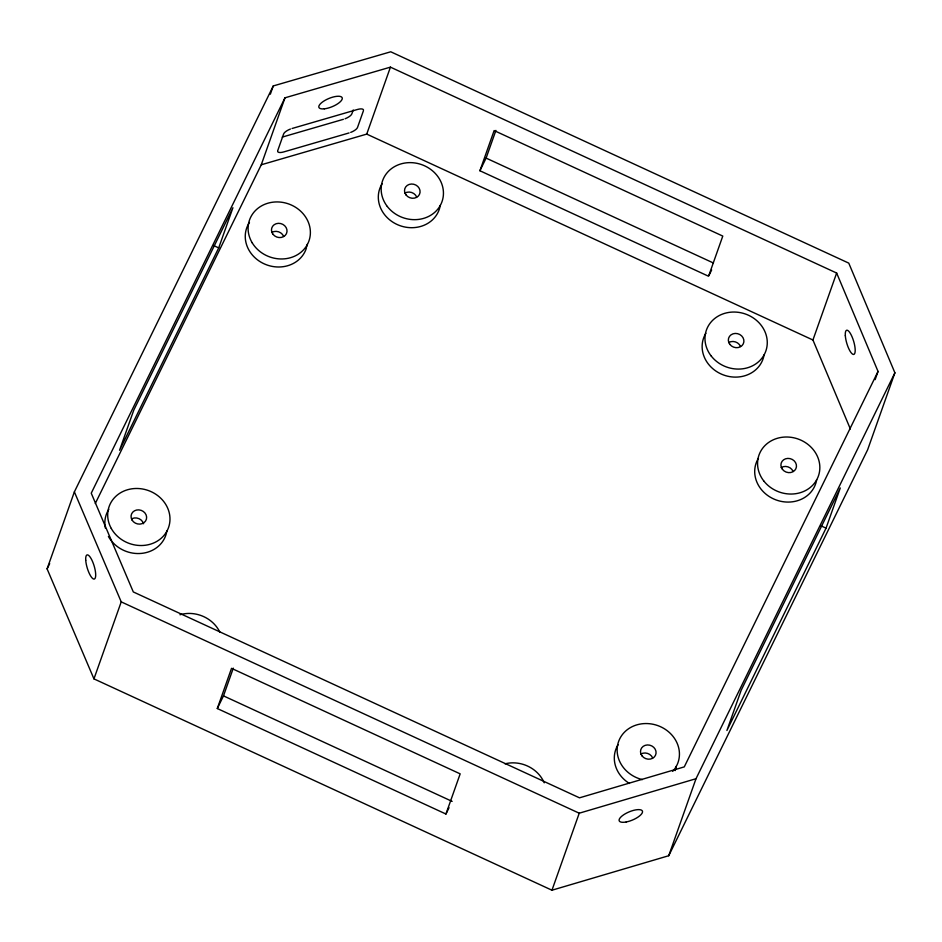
<?xml version="1.0" encoding="UTF-8"?>
<svg xmlns="http://www.w3.org/2000/svg" width="942" height="942" viewBox="0 0 942 942"><rect width="100%" height="100%" fill="white"/><g stroke="black" fill="none" stroke-linecap="round" stroke-linejoin="round"><path stroke-width="1.41" d="M47.1 568.874L74.371 491.877L273.262 85.946L390.753 51.786L848.766 263.124L894.9 372.797L867.629 449.793L668.738 855.725L551.965 890.214L93.953 678.876L47.1 568.874L49.679 563.61M270.342 94.2L273.262 85.946M218.709 247.911L232.933 207.735L133.799 410.064L119.563 450.241L218.709 247.911L213.504 245.509M95.295 503.487L261.264 164.779L284.979 97.815L390.435 67.141L836.649 273.039L878.038 371.431L875.142 379.638M277.702 150.685L283.624 133.941A7.877 2.767 -22.6 0 1 290.43 129.042M93.953 678.876L121.224 601.867L74.371 491.877M353.215 109.99L351.849 113.852A7.877 2.767 -22.6 0 1 345.055 118.763M363.435 110.732L357.513 127.476A7.877 2.767 -22.6 0 1 350.718 132.386M261.264 164.779L366.732 134.105L390.435 67.141M217.296 708.525L231.52 668.337L460.167 773.853L445.943 814.029L217.296 708.525L223.49 695.879L233.298 668.161M479.914 170.749L494.138 130.573L722.785 236.077L708.561 276.253L479.914 170.749L486.107 158.103L495.916 130.396M551.965 890.214L579.236 813.205L696.008 778.716L894.9 372.797M850.355 428.963L812.934 340.003L836.649 273.039M668.738 855.725L696.008 778.716M826.052 528.156L840.276 487.98L741.142 690.309L726.918 730.486L826.052 528.156L820.859 525.766M284.979 97.815L91.244 493.196L133.305 591.941L579.507 797.827L684.281 766.882L878.038 371.431M709.173 274.993L711.657 269.942M445.943 814.029L449.04 807.706M292.067 128.489L357.371 109.496A7.877 2.767 -22.6 0 1 363.518 110.049M282.282 137.085L343.406 119.316M349.07 132.94L283.766 151.921A7.877 2.767 -22.6 0 1 277.619 151.379M486.107 158.103L713.424 262.995M366.732 134.105L812.934 340.003M121.224 601.867L579.236 813.205M223.49 695.879L452.136 801.383M816.667 479.749A31.51 28.13 19.5 0 1 775.996 499.908A31.51 28.13 19.5 0 1 758.451 458.224M764.092 354.793A31.51 28.13 19.5 0 1 723.432 374.94A31.51 28.13 19.5 0 1 705.888 333.256M440.267 205.368A31.51 28.13 19.5 0 1 399.608 225.527A31.51 28.13 19.5 0 1 382.063 183.843M306.468 247.864A31.51 28.13 19.5 0 1 264.419 263.96A31.51 28.13 19.5 0 1 249.453 222.442M307.269 244.272A31.51 28.13 19.5 0 1 306.798 246.686M166.899 530.652A31.51 28.13 19.5 0 1 141.524 553.39A31.51 28.13 19.5 0 1 108.412 536.457M105.339 528.085A31.51 28.13 19.5 0 1 108.825 509.328M629.433 783.461A31.51 28.13 19.5 0 1 618.058 744.769M676.262 766.305A31.51 28.13 19.5 0 1 675.167 770.58M728.637 342.582A7.877 7.03 19.5 0 1 740.518 346.456M404.813 193.157A7.877 7.03 19.5 0 1 416.705 197.043M271.755 232.462A7.877 7.03 19.5 0 1 283.636 236.336M132.163 518.583A7.877 7.03 19.5 0 1 143.537 523.74M640.807 754.095A7.877 7.03 19.5 0 1 652.688 757.969M781.212 467.538A7.877 7.03 19.5 0 1 793.093 471.424M642.385 779.623A31.51 28.13 19.5 0 1 619.035 740.377A31.51 28.13 19.5 0 1 663.521 728.248A31.51 28.13 19.5 0 1 672.694 771.357M505.042 763.821A31.51 28.13 19.5 0 1 544.205 782.814M179.969 614.749A31.51 28.13 19.5 0 1 219.863 632.223M85.734 560.255A12.599 3.603 73.3 0 0 93.753 579.071A12.599 3.603 73.3 0 0 92.587 561.62A12.599 3.603 73.3 0 0 85.734 560.255M626.206 821.977A12.599 4.416 -22.8 0 0 642.444 811.168A12.599 4.416 -22.8 0 0 623.71 814.748A12.599 4.416 -22.8 0 0 626.206 821.977M324.331 108.825A12.599 4.427 -22.6 0 0 342.287 98.545A12.599 4.427 -22.6 0 0 324.966 100.394A12.599 4.427 -22.6 0 0 324.331 108.825M845.327 335.705A12.599 3.58 73.5 0 0 853.299 354.439A12.599 3.58 73.5 0 0 852.063 336.824A12.599 3.58 73.5 0 0 845.327 335.705M763.679 480.832A31.51 28.13 19.5 0 0 817.279 478.713A31.51 28.13 19.5 0 0 785.133 437.029A31.51 28.13 19.5 0 0 763.679 480.832M782.437 469.352A7.877 7.03 19.5 0 0 795.837 468.822A7.877 7.03 19.5 0 0 787.806 458.401A7.877 7.03 19.5 0 0 782.437 469.352M642.032 755.896A7.877 7.03 19.5 0 0 655.444 755.366A7.877 7.03 19.5 0 0 647.401 744.945A7.877 7.03 19.5 0 0 642.032 755.896M711.104 355.876A31.51 28.13 19.5 0 0 764.704 353.745A31.51 28.13 19.5 0 0 732.57 312.061A31.51 28.13 19.5 0 0 711.104 355.876M729.873 344.395A7.877 7.03 19.5 0 0 743.273 343.854A7.877 7.03 19.5 0 0 735.231 333.433A7.877 7.03 19.5 0 0 729.873 344.395M387.28 206.451A31.51 28.13 19.5 0 0 440.88 204.332A31.51 28.13 19.5 0 0 408.746 162.648A31.51 28.13 19.5 0 0 387.28 206.451M406.049 194.97A7.877 7.03 19.5 0 0 419.449 194.441A7.877 7.03 19.5 0 0 411.418 184.02A7.877 7.03 19.5 0 0 406.049 194.97M252.232 242.859A31.51 28.13 19.5 0 0 306.185 246.486A31.51 28.13 19.5 0 0 279.303 202A31.51 28.13 19.5 0 0 252.232 242.859M272.992 234.275A7.877 7.03 19.5 0 0 286.392 233.746A7.877 7.03 19.5 0 0 278.349 223.325A7.877 7.03 19.5 0 0 272.992 234.275M111.262 528.427A31.51 28.13 19.5 0 0 165.18 533.914A31.51 28.13 19.5 0 0 140.075 488.651A31.51 28.13 19.5 0 0 111.262 528.427M132.057 520.055A7.877 7.03 19.5 0 0 145.551 521.044A7.877 7.03 19.5 0 0 138.91 509.881A7.877 7.03 19.5 0 0 132.057 520.055"/></g></svg>
